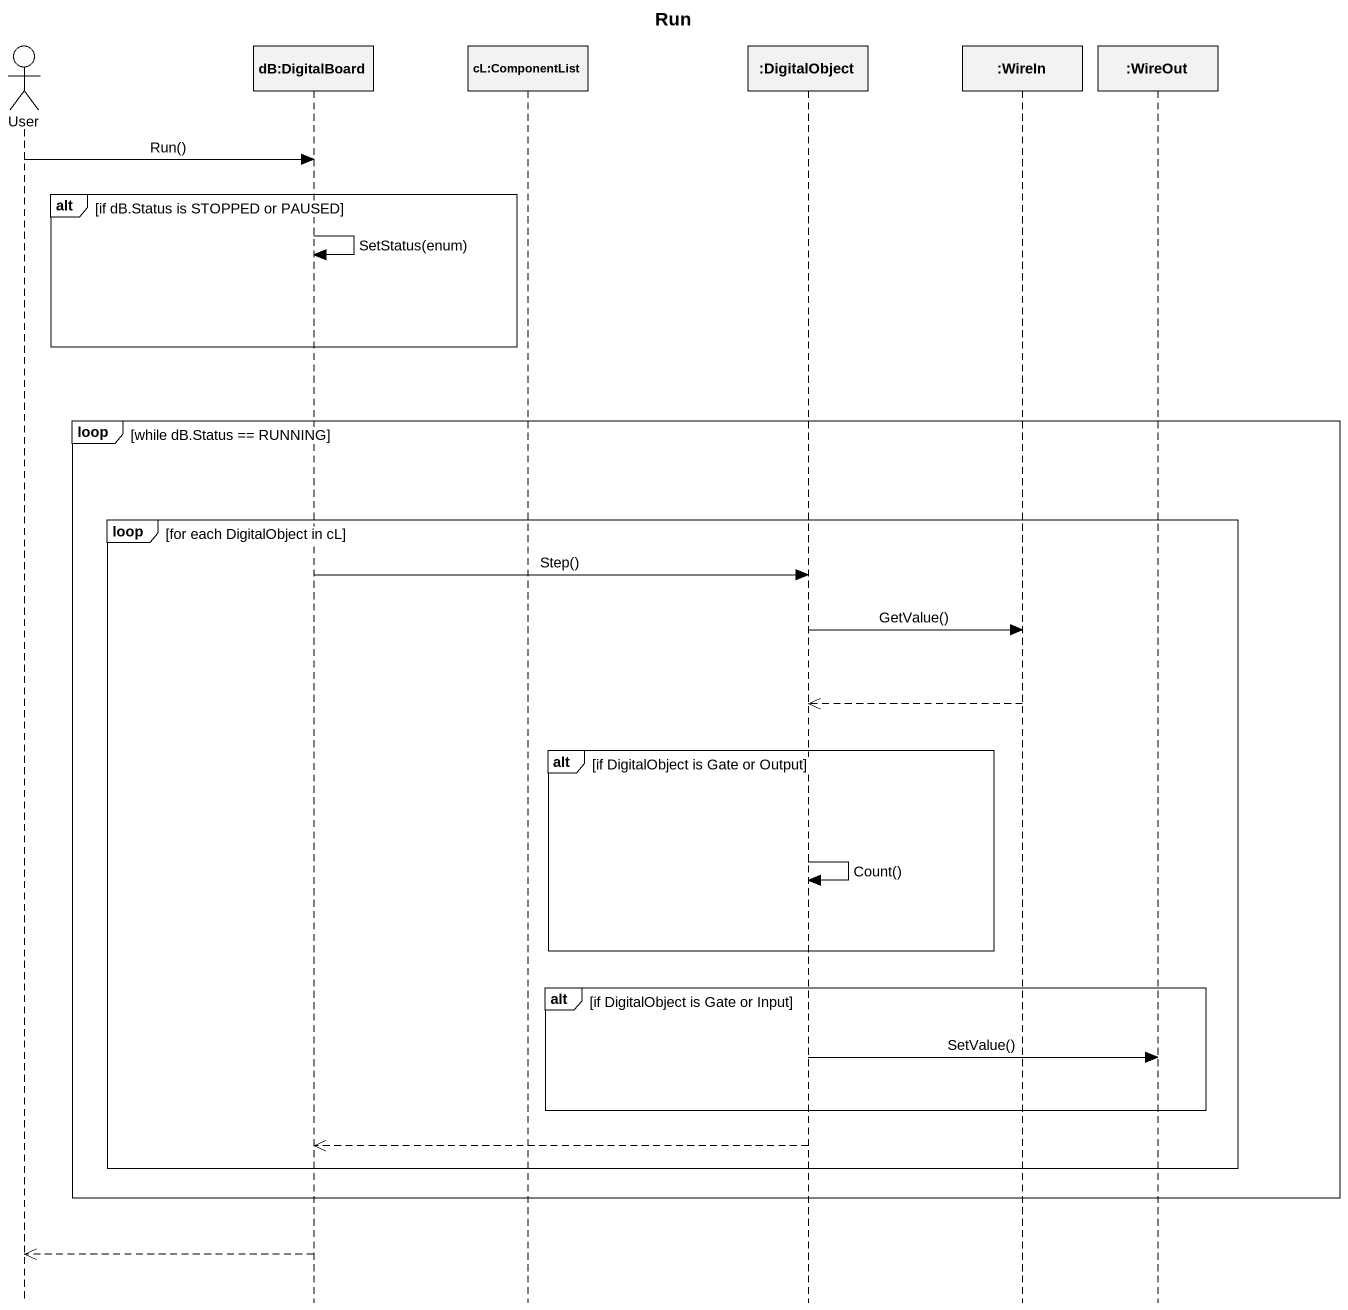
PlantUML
@startuml
title Run
hide footbox
actor User
participant "dB:DigitalBoard" as dB_DigitalBoard
participant "cL:ComponentList" as cL_ComponentList
participant ":DigitalObject" as DigitalObject
participant ":WireIn" as WireIn
participant ":WireOut" as WireOut

User -> dB_DigitalBoard : Run()
alt if dB.Status is STOPPED or PAUSED
  dB_DigitalBoard -> dB_DigitalBoard : SetStatus(enum)
end
loop while dB.Status == RUNNING
  loop for each DigitalObject in cL
    dB_DigitalBoard -> DigitalObject : Step()
    DigitalObject -> WireIn : GetValue()
    WireIn -->> DigitalObject
    alt if DigitalObject is Gate or Output
      DigitalObject -> DigitalObject : Count()
    end
    alt if DigitalObject is Gate or Input
      DigitalObject -> WireOut : SetValue()
    end
    DigitalObject -->> dB_DigitalBoard
  end
end
dB_DigitalBoard -->> User
@enduml
